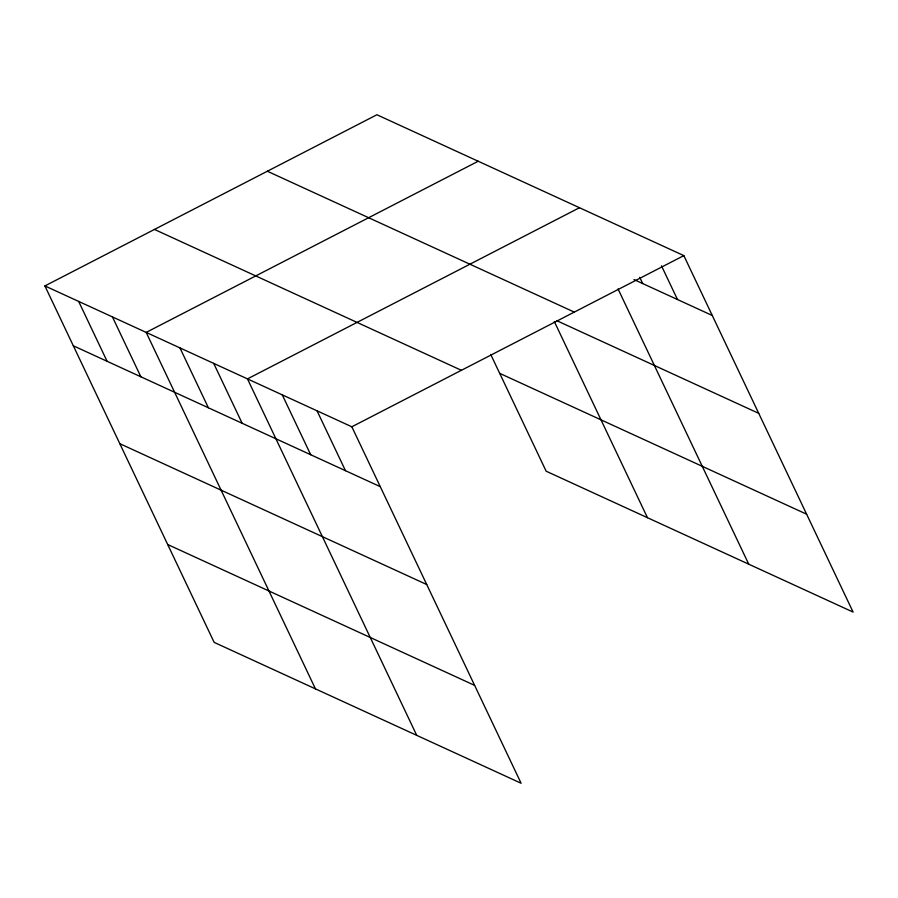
<?xml version="1.0" encoding="UTF-8"?>
<svg xmlns="http://www.w3.org/2000/svg" width="898" height="898" viewBox="0 0 898 898"><rect width="100%" height="100%" fill="white"/><g stroke="black" fill="none" stroke-linecap="round" stroke-linejoin="round"><path stroke-width="1.35" d="M44.9 285.923L351.836 426.786L521.098 783.247L214.162 642.384L44.9 285.923L376.902 114.753L683.838 255.616L853.1 612.077L546.164 471.214L490.712 354.429M478.196 161.236L146.183 332.406L315.445 688.867M579.479 207.719L247.478 378.889L416.739 735.361M351.836 426.786L683.838 255.616M633.999 279.57L712.271 315.49M267.346 171.237L574.282 312.1M556.85 320.709L758.743 413.361M499.692 373.344L806.629 514.206M154.467 229.439L461.392 370.302M73.333 345.797L380.269 486.66M119.804 443.679L426.741 584.531M167.69 544.514L474.627 685.376M661.489 265.842L677.485 299.528M639.735 277.325L642.699 283.566M618.037 288.931L748.741 564.18M554.302 321.506L647.458 517.697M317.05 410.824L345.483 470.698M282.264 394.851L310.697 454.736M213.713 363.398L242.146 423.272M179.948 347.896L208.381 407.782M112.43 316.915L140.863 376.79M78.665 301.414L107.098 361.299"/></g></svg>
